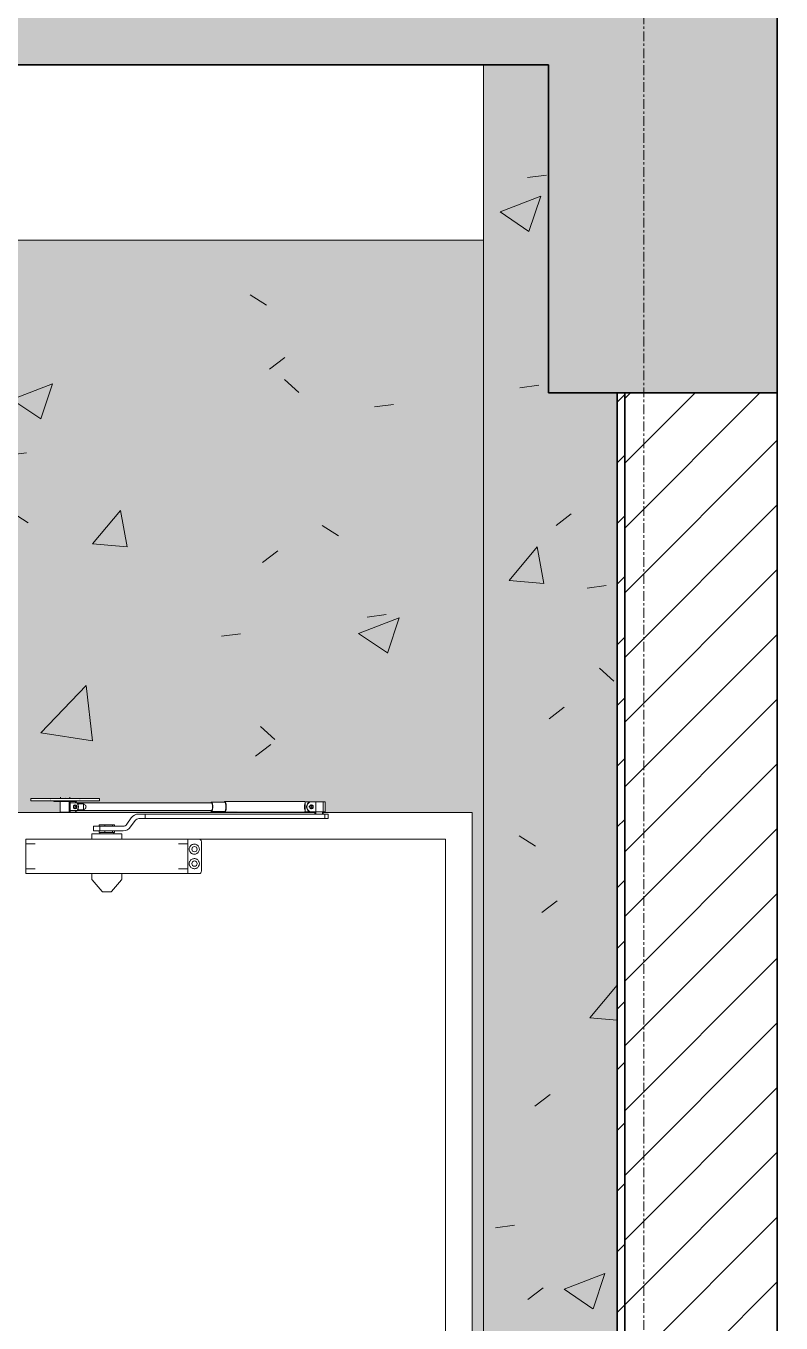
# Model space of a CAD drawing. Header units: millimetres. Extents: x 75584 to 159459, y -5075 to 34550.
# Drawn here: x 151533 to 152523, y 17331 to 19031 of the extents above; entities that cross this region are included whole.
import ezdxf

# ---------------------------------------------------------------- set-up
doc = ezdxf.new("R2010")
doc.units = ezdxf.units.MM
doc.linetypes.add('Grid Line', pattern=[22.225, 12.7, -3.175, 3.175, -3.175])
for name, color, linetype, lineweight in [('0-3', 10, 'Continuous', 5), ('A-DETL-GENF-2', 254, 'Continuous', 18), ('A-DETL-MEDM', 33, 'Continuous', 35), ('A-DOOR', 31, 'Continuous', 18), ('A-DOOR-FRAM-1', 31, 'Continuous', 18), ('A-WALL-2', 250, 'Continuous', 35), ('A-WALL-PATT-1', 111, 'Continuous', 18), ('I-WALL', 2, 'Continuous', 18), ('S-BEAM-2', 7, 'Continuous', 18), ('S-GRID-1', 1, 'Grid Line', 9)]:
    doc.layers.add(name, color=color, linetype=linetype, lineweight=lineweight)
pattern_1 = [(50, (149415.25, 15725), (546.553, -47.817), [57.15, -628.65]), (355, (149415.25, 15725), (-105.73, 573.17), [45.72, -502.92]), (100.451, (149460.8, 15721), (440.83, 525.35), [48.57, -534.27]), (46.184, (149415.25, 15877.4), (813.24, -126.13), [85.72, -942.98]), (96.636, (149483, 15866.9), (712.21, 742.28), [72.86, -801.4]), (351.184, (149415.25, 15877.4), (712.21, 742.28), [68.58, -754.38]), (21, (149491.45, 15839.3), (454.843, -306.796), [57.15, -628.65]), (326, (149491.45, 15839.3), (185.406, 552.564), [45.72, -502.92]), (71.451, (149529.35, 15813.73), (640.25, 245.764), [48.57, -534.27]), (37.5, (149415.25, 15725), (9.266, 253.665), [25.146, -471.678, 25.146, -485.394, -504.825]), (37.5, (149415.25, 15725), (9.266, 253.665), [-1007.364, 25.146, -479.68]), (7.5, (149415.25, 15725), (200.46, 300.541), [25.146, -265.938, 25.146, -460.248, -192.405]), (7.5, (149415.25, 15725), (200.46, 300.541), [-776.478, 25.146, -167.26]), (327.5, (149245.32, 15725), (406.773, -17.186), [25.146, -165.354, 25.146, -569.214, -788.67]), (327.5, (149245.32, 15725), (406.773, -17.186), [-784.86, 25.146, -763.524]), (317.5, (149169.12, 15725), (444.388, 76.28), [25.146, -222.504, 25.146, -369.57, -560.07]), (317.5, (149169.12, 15725), (444.388, 76.28), [-642.366, 25.146, -534.924])]

# ---------------------------------------------------------------- blocks, each defined once
blk = doc.blocks.new('NCV_TKTC_KET CAU_rvt-6-TKCS_THANG BỘ TB3 - MẶT CẮT')
at = {"layer": 'S-BEAM-2'}
blk.add_line((81587.6, 18750), (83342.6, 18750), dxfattribs=at)
blk = doc.blocks.new('FD_01 - FD_01-1200x2200mm-V57-TKCS_THANG BỘ TB3 - MẶT CẮT')
at = {"layer": 'A-DOOR'}
for p, q in [((82787.7, 18020.3), (82787.7, 18018.5)), ((82793.7, 18020.3), (82793.7, 18020.3)), ((82793.7, 18020.3), (82793.7, 18020.3)), ((82799.7, 18018.5), (82799.7, 18020.3)), ((82748.7, 18018.5), (82748.7, 18015.5)), ((82748.7, 18018.5), (82749.2, 18018.5)), ((82748.7, 18015.5), (82749.2, 18015.5)), ((82749.2, 18018.5), (82768.4, 18018.5)), ((82749.2, 18015.5), (82768.4, 18015.5)), ((82768.4, 18018.5), (82768.7, 18018.5)), ((82768.4, 18015.5), (82768.7, 18015.5)), ((82768.8, 18018.5), (82774, 18018.5)), ((82768.8, 18015.5), (82774, 18015.5)), ((82774, 18018.5), (82775.1, 18018.5)), ((82774, 18015.5), (82775.1, 18015.5)), ((82775.1, 18018.5), (82791.6, 18018.5)), ((82775.1, 18015.5), (82791.6, 18015.5)), ((82778.7, 18015.5), (82778.7, 18014.5)), ((82780.7, 18014.5), (82778.7, 18014.5)), ((82778.7, 18014.5), (82780.7, 18014.5)), ((82787.5, 18014.5), (82780.7, 18014.5)), ((82787.2, 18014.5), (82787.2, 18000.5)), ((82787.3, 18014.5), (82787.5, 18014.5)), ((82787.5, 18014.5), (82799, 18014.5)), ((82788.7, 18015.5), (82788.7, 18014.5)), ((82791.6, 18018.5), (82795.9, 18018.5)), ((82791.6, 18015.5), (82795.9, 18015.5)), ((82795.9, 18018.5), (82812.4, 18018.5)), ((82795.9, 18015.5), (82812.4, 18015.5)), ((82798.7, 18014.5), (82798.7, 18015.5)), ((82799, 18014.5), (82804.7, 18014.5)), ((82799, 18014.5), (82799, 18000.5)), ((82985.7, 18012.5), (82799.3, 18012.5)), ((82800.2, 18000.5), (82800.2, 18014.5)), ((82806.7, 18014.5), (82804.7, 18014.5)), ((82808.7, 18014.5), (82806.7, 18014.5)), ((82806.7, 18014.5), (82808.7, 18014.5)), ((82808.7, 18014.5), (82808.7, 18015.5)), ((82810.9, 18011.5), (82817.8, 18011.5)), ((82817.8, 18003.5), (82810.9, 18003.5)), ((82812.4, 18018.5), (82813.5, 18018.5)), ((82812.4, 18015.5), (82813.5, 18015.5)), ((82813.5, 18018.5), (82818.7, 18018.5)), ((82813.5, 18015.5), (82818.7, 18015.5)), ((82817.8, 18003.5), (82817.8, 18011.5)), ((82818.8, 18018.5), (82819.1, 18018.5)), ((82818.8, 18015.5), (82819.1, 18015.5)), ((82819.1, 18018.5), (82838.3, 18018.5)), ((82819.1, 18015.5), (82838.3, 18015.5)), ((82838.3, 18018.5), (82838.7, 18018.5)), ((82838.3, 18015.5), (82838.7, 18015.5)), ((82838.7, 18015.5), (82838.7, 18018.5)), ((83003.1, 18013.5), (82985.7, 18013.5)), ((83107.8, 18014.5), (83003.1, 18014.5)), ((83108.6, 18014), (83115.5, 18014)), ((83108.6, 18014), (83108.6, 18001)), ((83108.6, 18001.4), (83108.6, 18013.6)), ((83108.6, 18013.6), (83108.6, 18001.4)), ((83115.5, 18014), (83122.6, 18014)), ((83122.6, 18014), (83134.7, 18014)), ((83122.6, 18014), (83122.6, 18001)), ((83132.2, 17998), (83132.2, 18014)), ((83134.7, 18001), (83134.7, 18014)), ((82787.5, 18000.5), (82787.2, 18000.5)), ((82799, 18000.5), (82787.5, 18000.5)), ((82804.7, 18000.5), (82799, 18000.5)), ((82799.3, 18002.5), (82985.7, 18002.5)), ((82880.5, 17992.9), (82874.7, 17984.6)), ((82879.6, 17981.1), (82885.4, 17989.4)), ((82890.3, 17998), (82890.3, 17998)), ((82898.7, 17998), (82890.3, 17998)), ((82890.3, 17992), (82898.7, 17992)), ((82898.7, 17992), (82898.7, 17998)), ((82898.7, 17998), (83134.2, 17998)), ((83134.2, 17992), (82898.7, 17992)), ((82985.7, 18001.5), (83003.1, 18001.5)), ((83003.1, 18000.5), (83107.8, 18000.5)), ((83115.5, 18001), (83108.6, 18001)), ((83122.6, 18001), (83115.5, 18001)), ((83121.2, 18001), (83121.2, 17998)), ((83122.4, 18001.2), (83122.4, 17998)), ((83134.7, 18001), (83122.6, 18001)), ((83131, 17998), (83131, 18001)), ((83134.2, 17998), (83138.7, 17998)), ((83134.2, 17998), (83134.2, 17992)), ((83138.7, 17992), (83134.2, 17992)), ((83138.7, 17992), (83138.7, 17998)), ((82828.8, 17972), (82828.8, 17965)), ((82828.8, 17972), (82829.5, 17972)), ((82829.5, 17972), (82867.9, 17972)), ((82830.9, 17982), (82830.9, 17976)), ((82830.9, 17982), (82839.4, 17982)), ((82839.4, 17976), (82830.9, 17976)), ((82838.3, 17984), (82845.7, 17984)), ((82838.3, 17984), (82838.3, 17982)), ((82838.3, 17976), (82838.3, 17974)), ((82842, 17974), (82838.3, 17974)), ((82869.8, 17982), (82839.4, 17982)), ((82839.4, 17982), (82839.4, 17976)), ((82839.4, 17976), (82869.8, 17976)), ((82839.4, 17974), (82839.4, 17972)), ((82845.7, 17974), (82842, 17974)), ((82845.7, 17984), (82855.7, 17984)), ((82845.7, 17984), (82845.7, 17982)), ((82845.7, 17976), (82845.7, 17974)), ((82850.7, 17974), (82845.7, 17974)), ((82855.7, 17974), (82850.7, 17974)), ((82855.7, 17984), (82858.4, 17984)), ((82855.7, 17984), (82855.7, 17982)), ((82855.7, 17976), (82855.7, 17974)), ((82857.1, 17974), (82855.7, 17974)), ((82857.1, 17974), (82856.2, 17974)), ((82856.2, 17974), (82857.1, 17974)), ((82858.4, 17974), (82857.1, 17974)), ((82857.4, 17972), (82857.4, 17974)), ((82858.4, 17982), (82858.4, 17984)), ((82858.4, 17974), (82858.4, 17976)), ((82867.9, 17965), (82867.9, 17972)), ((82954.4, 17965), (82742.4, 17965)), ((82742.4, 17965), (82742.4, 17964.7)), ((82742.4, 17964.7), (82742.4, 17956.1)), ((82754.4, 17959), (82742.4, 17959)), ((82742.4, 17956.1), (82742.4, 17954.3)), ((82742.4, 17954.3), (82742.4, 17930.7)), ((82954.4, 17959), (82942.4, 17959)), ((82954.4, 17964.7), (82954.4, 17965)), ((82954.4, 17956.1), (82954.4, 17964.7)), ((82954.4, 17954.3), (82954.4, 17956.1)), ((82954.4, 17930.7), (82954.4, 17954.3)), ((82954.5, 17965), (82957.1, 17965)), ((82957.1, 17965), (82969.4, 17965)), ((83292.6, 17965), (82969.4, 17965)), ((82972.4, 17962), (82972.4, 17923)), ((83292.6, 15800), (83292.6, 17965)), ((82742.4, 17930.7), (82742.4, 17928.9)), ((82742.4, 17928.9), (82742.4, 17920.3)), ((82742.4, 17926), (82754.4, 17926)), ((82742.4, 17920.3), (82742.4, 17920)), ((82742.4, 17920), (82954.4, 17920)), ((82828.9, 17920), (82828.9, 17912.4)), ((82867.9, 17912.4), (82867.9, 17920)), ((82942.4, 17926), (82954.4, 17926)), ((82954.4, 17928.9), (82954.4, 17930.7)), ((82954.4, 17920.3), (82954.4, 17928.9)), ((82954.4, 17920), (82954.4, 17920.3)), ((82957.1, 17920), (82954.5, 17920)), ((82969.4, 17920), (82957.1, 17920)), ((82829.1, 17911.7), (82842.1, 17896.3)), ((82854.6, 17896.3), (82867.6, 17911.7)), ((82848.4, 17896), (82848.4, 17896)), ((82848.4, 17896), (82848.4, 17896))]:
    blk.add_line(p, q, dxfattribs=at)
at = {"layer": 'A-DOOR', "flags": 128}
for points in [[(82817.8, 18011.5), (82818.8, 18011), (82819.6, 18010.4), (82820.2, 18009.7), (82820.7, 18009), (82821, 18008.3), (82821.1, 18007.5)], [(82821.1, 18007.5), (82821, 18006.7), (82820.7, 18006), (82820.2, 18005.3), (82819.6, 18004.6), (82818.8, 18004), (82817.8, 18003.5)], [(82972.4, 17962), (82972.3, 17962.7), (82972.1, 17963.3), (82971.7, 17963.9), (82971.2, 17964.3), (82970.7, 17964.7), (82970, 17964.9), (82969.4, 17965)], [(82969.4, 17920), (82970, 17920.1), (82970.7, 17920.3), (82971.2, 17920.7), (82971.7, 17921.1), (82972.1, 17921.7), (82972.3, 17922.3), (82972.4, 17923)], [(82829.1, 17911.7), (82829.1, 17911.7), (82829.1, 17911.8), (82829.1, 17911.8), (82829, 17911.8), (82829, 17911.9), (82829, 17911.9), (82829, 17912), (82829, 17912), (82828.9, 17912), (82828.9, 17912.1), (82828.9, 17912.1), (82828.9, 17912.2), (82828.9, 17912.2), (82828.9, 17912.3), (82828.9, 17912.3), (82828.9, 17912.3), (82828.9, 17912.4), (82828.9, 17912.4)], [(82867.9, 17912.4), (82867.9, 17912.4), (82867.9, 17912.3), (82867.9, 17912.3), (82867.9, 17912.2), (82867.9, 17912.2), (82867.8, 17912.1), (82867.8, 17912.1), (82867.8, 17912.1), (82867.8, 17912), (82867.8, 17912), (82867.8, 17911.9), (82867.7, 17911.9), (82867.7, 17911.9), (82867.7, 17911.8), (82867.7, 17911.8), (82867.7, 17911.7), (82867.6, 17911.7), (82867.6, 17911.7)], [(82842.8, 17896), (82842.8, 17896), (82842.7, 17896), (82842.7, 17896), (82842.7, 17896), (82842.6, 17896), (82842.6, 17896), (82842.5, 17896), (82842.5, 17896), (82842.5, 17896.1), (82842.4, 17896.1), (82842.4, 17896.1), (82842.4, 17896.1), (82842.3, 17896.1), (82842.3, 17896.1), (82842.3, 17896.2), (82842.3, 17896.2), (82842.2, 17896.2), (82842.2, 17896.2), (82842.2, 17896.3), (82842.1, 17896.3), (82842.1, 17896.3), (82842.1, 17896.3)], [(82848.4, 17896), (82848.2, 17896), (82847.9, 17896), (82847.7, 17896), (82847.5, 17896), (82847.3, 17896), (82847, 17896), (82846.8, 17896), (82846.6, 17896), (82846.4, 17896), (82846.2, 17896), (82846, 17896), (82845.8, 17896), (82845.6, 17896), (82845.4, 17896), (82845.2, 17896), (82845, 17896), (82844.9, 17896), (82844.7, 17896), (82844.5, 17896), (82844.4, 17896), (82844.2, 17896), (82844.1, 17896), (82843.9, 17896), (82843.8, 17896), (82843.7, 17896), (82843.6, 17896), (82843.5, 17896), (82843.4, 17896), (82843.3, 17896), (82843.2, 17896), (82843.1, 17896), (82843, 17896), (82843, 17896), (82842.9, 17896), (82842.9, 17896), (82842.8, 17896), (82842.8, 17896), (82842.8, 17896), (82842.8, 17896)], [(82842.8, 17896), (82842.8, 17896), (82842.8, 17896), (82842.8, 17896), (82842.9, 17896), (82842.9, 17896), (82843, 17896), (82843, 17896), (82843.1, 17896), (82843.2, 17896), (82843.2, 17896), (82843.3, 17896), (82843.4, 17896), (82843.5, 17896), (82843.7, 17896), (82843.8, 17896), (82843.9, 17896), (82844, 17896), (82844.2, 17896), (82844.3, 17896), (82844.5, 17896), (82844.7, 17896), (82844.8, 17896), (82845, 17896), (82845.2, 17896), (82845.4, 17896), (82845.6, 17896), (82845.7, 17896), (82845.9, 17896), (82846.1, 17896), (82846.4, 17896), (82846.6, 17896), (82846.8, 17896), (82847, 17896), (82847.2, 17896), (82847.4, 17896), (82847.6, 17896), (82847.9, 17896), (82848.1, 17896), (82848.3, 17896), (82848.4, 17896)], [(82848.4, 17896), (82848.6, 17896), (82848.8, 17896), (82849, 17896), (82849.3, 17896), (82849.5, 17896), (82849.7, 17896), (82849.9, 17896), (82850.1, 17896), (82850.3, 17896), (82850.5, 17896), (82850.7, 17896), (82850.9, 17896), (82851.1, 17896), (82851.3, 17896), (82851.5, 17896), (82851.7, 17896), (82851.9, 17896), (82852, 17896), (82852.2, 17896), (82852.4, 17896), (82852.5, 17896), (82852.7, 17896), (82852.8, 17896), (82852.9, 17896), (82853.1, 17896), (82853.2, 17896), (82853.3, 17896), (82853.4, 17896), (82853.5, 17896), (82853.6, 17896), (82853.6, 17896), (82853.7, 17896), (82853.8, 17896), (82853.8, 17896), (82853.9, 17896), (82853.9, 17896), (82853.9, 17896), (82853.9, 17896), (82853.9, 17896)], [(82853.9, 17896), (82853.9, 17896), (82853.9, 17896), (82853.9, 17896), (82853.9, 17896), (82853.8, 17896), (82853.8, 17896), (82853.7, 17896), (82853.7, 17896), (82853.6, 17896), (82853.5, 17896), (82853.4, 17896), (82853.3, 17896), (82853.2, 17896), (82853.1, 17896), (82853, 17896), (82852.8, 17896), (82852.7, 17896), (82852.6, 17896), (82852.4, 17896), (82852.3, 17896), (82852.1, 17896), (82851.9, 17896), (82851.8, 17896), (82851.6, 17896), (82851.4, 17896), (82851.2, 17896), (82851, 17896), (82850.8, 17896), (82850.6, 17896), (82850.4, 17896), (82850.2, 17896), (82850, 17896), (82849.8, 17896), (82849.5, 17896), (82849.3, 17896), (82849.1, 17896), (82848.9, 17896), (82848.7, 17896), (82848.4, 17896), (82848.4, 17896)], [(82854.6, 17896.3), (82854.6, 17896.3), (82854.6, 17896.3), (82854.6, 17896.2), (82854.5, 17896.2), (82854.5, 17896.2), (82854.5, 17896.2), (82854.5, 17896.2), (82854.4, 17896.1), (82854.4, 17896.1), (82854.4, 17896.1), (82854.3, 17896.1), (82854.3, 17896.1), (82854.3, 17896.1), (82854.2, 17896), (82854.2, 17896), (82854.2, 17896), (82854.1, 17896), (82854.1, 17896), (82854, 17896), (82854, 17896), (82854, 17896), (82853.9, 17896)]]:
    blk.add_lwpolyline(points, dxfattribs=at)
at = {"layer": 'A-DOOR'}
for centre, start, end in [((82963.4, 17952), 0, 180), ((82963.4, 17952), 180, 0), ((82963.4, 17933), 0, 180), ((82963.4, 17933), 180, 0)]:
    blk.add_arc(centre, 3.5, start, end, dxfattribs=at)
for centre, major_axis, ratio, start_param, end_param in [((82806.9, 18007.5), (0, 2.5), 0.965835, 4.712389, 7.853982), ((82806.9, 18007.5), (0, 2.5), 0.965835, 1.570796, 4.712389), ((82804.7, 18007.5), (0, 7), 0.965835, 4.712389, 6.283185), ((82804.7, 18007.5), (0, 7), 0.965835, 3.141593, 4.712389), ((82806.4, 18007.5), (0, 2.5), 0.965835, 0.261799, 0.523599), ((82806.4, 18007.5), (0, 2.5), 0.965835, 0.261799, 0.523599), ((82806.4, 18007.5), (0, 2.5), 0.965835, 2.617994, 2.879793), ((82806.4, 18007.5), (0, 2.5), 0.965835, 2.617994, 2.879793), ((82804.3, 18007.5), (0, 2.5), 0.965835, 4.712389, 5.759587), ((82804.3, 18007.5), (0, 2.5), 0.965835, 3.665191, 4.712389), ((82804.8, 18007.5), (0, 2.5), 0.965835, 4.712389, 5.759587), ((82804.8, 18007.5), (0, 2.5), 0.965835, 4.712389, 5.759587), ((82804.8, 18007.5), (0, 2.5), 0.965835, 3.665191, 4.712389), ((82804.8, 18007.5), (0, 2.5), 0.965835, 3.665191, 4.712389), ((82806.4, 18007.5), (0, 2.5), 0.965835, 4.712389, 6.283185), ((82806.4, 18007.5), (0, 2.5), 0.965835, 4.712389, 6.283185), ((82806.4, 18007.5), (0, 2.5), 0.965835, 3.141593, 4.712389), ((82806.4, 18007.5), (0, 2.5), 0.965835, 3.141593, 4.712389), ((82985.7, 18007.5), (0, 6), 0.259156, 4.712389, 6.806784), ((82985.7, 18007.5), (0, 6), 0.259156, 2.617994, 4.712389), ((82985.7, 18007.5), (0, 5), 0.259156, 4.712389, 6.283185), ((82985.7, 18007.5), (0, 5), 0.259156, 3.141593, 4.712389), ((83003.1, 18007.5), (0, 7), 0.259156, 4.712389, 6.806784), ((83003.1, 18007.5), (0, 7), 0.259156, 2.617994, 4.712389), ((83003.1, 18007.5), (0, 6), 0.259156, 4.712389, 6.283185), ((83003.1, 18007.5), (0, 6), 0.259156, 3.141593, 4.712389), ((83107.8, 18007.5), (0, 7), 0.259156, 5.776005, 6.283185), ((83116.8, 18007.5), (0, 6.79), 0.965835, 0.291061, 1.570796), ((83116.8, 18007.5), (0, 6.79), 0.965835, 1.570796, 2.850532), ((83117.3, 18007.5), (0, 6.79), 0.965835, 0.291061, 1.570796), ((83117.3, 18007.5), (0, 6.79), 0.965835, 1.570796, 2.850532), ((83116.2, 18007.5), (0, 2.5), 0.965835, 1.308997, 1.570796), ((83116.1, 18007.5), (0, 2.5), 0.965835, 1.308997, 1.570796), ((83116.2, 18007.5), (0, 2.5), 0.965835, 1.570796, 1.832596), ((83116.1, 18007.5), (0, 2.5), 0.965835, 1.570796, 1.832596), ((83116.7, 18007.5), (0, 2.5), 0.965835, 4.712389, 7.853982), ((83116.7, 18007.5), (0, 2.5), 0.965835, 1.570796, 4.712389), ((83113.8, 18007.5), (0, 2.5), 0.965835, 4.712389, 5.759587), ((83113.8, 18007.5), (0, 2.5), 0.965835, 3.665191, 4.712389), ((83114.3, 18007.5), (0, 2.5), 0.965835, 4.712389, 5.759587), ((83114.4, 18007.5), (0, 2.5), 0.965835, 4.712389, 5.759587), ((83114.3, 18007.5), (0, 2.5), 0.965835, 3.665191, 4.712389), ((83114.4, 18007.5), (0, 2.5), 0.965835, 3.665191, 4.712389), ((83116.1, 18007.5), (0, 2.5), 0.965835, 4.712389, 6.283185), ((83116.1, 18007.5), (0, 2.5), 0.965835, 3.141593, 4.712389), ((83116.2, 18007.5), (0, 2.5), 0.965835, 4.712389, 6.283185), ((83116.2, 18007.5), (0, 2.5), 0.965835, 3.141593, 4.712389), ((82890.3, 17986), (0, 12), 1, 0, 0.959931), ((82890.3, 17986), (0, 6), 1, 0, 0.959931), ((83107.8, 18007.5), (0, 7), 0.259156, 3.141593, 3.648773), ((82869.8, 17988), (0, 6), 1, 3.141593, 4.101524), ((82869.8, 17988), (0, 12), 1, 3.141593, 4.101524)]:
    blk.add_ellipse(centre, major_axis=major_axis, ratio=ratio, start_param=start_param, end_param=end_param, dxfattribs=at)
for points, knots in [([(83107.5, 18007.5), (83107.5, 18007.8), (83107.6, 18008.2), (83107.6, 18008.7), (83107.6, 18009), (83107.7, 18009.4), (83107.8, 18009.8), (83107.8, 18010), (83107.9, 18010.3), (83107.9, 18010.4), (83108, 18010.6), (83108, 18010.8), (83108.1, 18011.1), (83108.2, 18011.3), (83108.2, 18011.5), (83108.3, 18011.7), (83108.3, 18011.8), (83108.4, 18012), (83108.4, 18012.3), (83108.5, 18012.5), (83108.6, 18012.8), (83108.6, 18013.2), (83108.6, 18013.5), (83108.6, 18013.6)], [0, 0, 0, 0, 0.1, 0.15, 0.2, 0.25, 0.3, 0.35, 0.375, 0.4, 0.425, 0.45, 0.5, 0.55, 0.575, 0.6, 0.625, 0.65, 0.7, 0.75, 0.8, 0.9, 1, 1, 1, 1]), ([(83108.6, 18001.4), (83108.6, 18001.5), (83108.6, 18001.8), (83108.6, 18002.2), (83108.5, 18002.5), (83108.4, 18002.7), (83108.4, 18003), (83108.3, 18003.2), (83108.3, 18003.3), (83108.2, 18003.5), (83108.2, 18003.7), (83108.1, 18003.9), (83108, 18004.2), (83108, 18004.4), (83107.9, 18004.6), (83107.9, 18004.7), (83107.8, 18005), (83107.8, 18005.2), (83107.7, 18005.6), (83107.6, 18006), (83107.6, 18006.3), (83107.6, 18006.8), (83107.5, 18007.2), (83107.5, 18007.5)], [0, 0, 0, 0, 0.1, 0.2, 0.25, 0.3, 0.35, 0.375, 0.4, 0.425, 0.45, 0.5, 0.55, 0.575, 0.6, 0.625, 0.65, 0.7, 0.75, 0.8, 0.85, 0.9, 1, 1, 1, 1]), ([(82957.1, 17954.9), (82957.6, 17956), (82958.8, 17957.3), (82961, 17958.4), (82962.8, 17958.7), (82964.6, 17958.5), (82966.3, 17957.9), (82967.7, 17956.9), (82968.9, 17955.5), (82969.6, 17953.8), (82969.7, 17952.6), (82969.7, 17952)], [0, 0, 0, 0, 0.2, 0.3, 0.4, 0.5, 0.6, 0.7, 0.8, 0.9, 1, 1, 1, 1]), ([(82969.7, 17952), (82969.7, 17950.8), (82969.2, 17949), (82967.7, 17947.1), (82966.3, 17946.1), (82964.6, 17945.5), (82962.8, 17945.3), (82961, 17945.6), (82959.4, 17946.4), (82958, 17947.6), (82957.4, 17948.6), (82957.1, 17949.1)], [0, 0, 0, 0, 0.2, 0.3, 0.4, 0.5, 0.6, 0.7, 0.8, 0.9, 1, 1, 1, 1]), ([(82957.1, 17935.9), (82957.6, 17937), (82958.8, 17938.3), (82961, 17939.4), (82962.8, 17939.7), (82964.6, 17939.5), (82966.3, 17938.9), (82967.7, 17937.9), (82968.9, 17936.5), (82969.6, 17934.8), (82969.7, 17933.6), (82969.7, 17933)], [0, 0, 0, 0, 0.2, 0.3, 0.4, 0.5, 0.6, 0.7, 0.8, 0.9, 1, 1, 1, 1]), ([(82969.7, 17933), (82969.7, 17931.8), (82969.2, 17930), (82967.7, 17928.1), (82966.3, 17927.1), (82964.6, 17926.5), (82962.8, 17926.3), (82961, 17926.6), (82959.4, 17927.4), (82958, 17928.6), (82957.4, 17929.6), (82957.1, 17930.1)], [0, 0, 0, 0, 0.2, 0.3, 0.4, 0.5, 0.6, 0.7, 0.8, 0.9, 1, 1, 1, 1])]:
    blk.add_open_spline(points, degree=3, knots=knots, dxfattribs=at)
for points in [[(82956.4, 17952), (82956.4, 17952.5), (82956.5, 17953.5), (82956.9, 17954.4), (82957.1, 17954.9)], [(82957.1, 17949.1), (82956.9, 17949.6), (82956.5, 17950.5), (82956.4, 17951.5), (82956.4, 17952)], [(82956.4, 17933), (82956.4, 17933.5), (82956.5, 17934.5), (82956.9, 17935.4), (82957.1, 17935.9)], [(82957.1, 17930.1), (82956.9, 17930.6), (82956.5, 17931.5), (82956.4, 17932.5), (82956.4, 17933)]]:
    blk.add_open_spline(points, degree=3, dxfattribs=at)
at = {"layer": 'A-DOOR-FRAM-1'}
for p, q in [((82969.4, 17965), (83292.6, 17965)), ((83292.6, 17965), (83292.6, 15800))]:
    blk.add_line(p, q, dxfattribs=at)

msp = doc.modelspace()

# ---------------------------------------------------------------- hatches: boundary and pattern name
at = {"layer": 'A-DETL-GENF-2'}
h = msp.add_hatch(dxfattribs=at)
h.set_pattern_fill('FP_13', color=256, style=0, pattern_type=2)
h.set_pattern_definition([(50, (149415.25, 15725), (546.553, -47.817), [57.15, -628.65]), (355, (149415.25, 15725), (-105.728, 573.17), [45.72, -502.92]), (100.451, (149460.8, 15721), (440.828, 525.35), [48.57, -534.27]), (46.184, (149415.25, 15877.4), (813.237, -126.128), [85.725, -942.975]), (96.636, (149483, 15866.9), (712.207, 742.283), [72.855, -801.405]), (351.184, (149415.25, 15877.4), (712.215, 742.276), [68.58, -754.38]), (21, (149491.45, 15839.3), (454.843, -306.796), [57.15, -628.65]), (326, (149491.45, 15839.3), (185.406, 552.564), [45.72, -502.92]), (71.451, (149529.35, 15813.73), (640.251, 245.764), [48.57, -534.27]), (37.5, (149415.25, 15725), (9.2664, 253.665), [5.029, -491.795, 5.029, -505.511, -504.825]), (37.5, (149415.25, 15725), (9.2664, 253.665), [-1007.364, 5.029, -499.796]), (7.5, (149415.25, 15725), (200.4594, 300.5414), [5.029, -286.055, 5.029, -480.365, -192.405]), (7.5, (149415.25, 15725), (200.4594, 300.5414), [-776.478, 5.029, -187.376]), (327.5, (149245.32, 15725), (406.7728, -17.1864), [5.029, -185.471, 5.029, -589.331, -788.67]), (327.5, (149245.32, 15725), (406.7728, -17.1864), [-784.86, 5.029, -783.641]), (317.5, (149169.12, 15725), (444.388, 76.2803), [5.029, -242.621, 5.029, -389.687, -560.07]), (317.5, (149169.12, 15725), (444.388, 76.2803), [-642.366, 5.029, -555.041]), (45, (149415.25, 15725), (-188.5854, 188.5854), []), (45, (149415.25, 16010.75), (-188.5854, 188.5854), [])])
h.paths.add_polyline_path([(150035.1, -2350), (152947.4, -2350), (152947.4, -2050), (139712.7, -2050), (139712.7, -2350), (146538.7, -2350)])
h.paths.add_polyline_path([(145892.7, -1000), (146192.7, -1000), (146192.7, -400), (145892.7, -400)])
h.paths.add_polyline_path([(152517.7, 550), (152517.7, 1150), (149822.7, 1150), (149822.7, 750), (150022.7, 750), (150022.7, 980), (152217.7, 980), (152217.7, 550)])
h.paths.add_polyline_path([(140419.9, 650), (146092.7, 650), (146092.7, 850), (139712.7, 850), (139712.7, 650)])
h.paths.add_polyline_path([(145892.7, 3300), (146192.7, 3300), (146192.7, 3900), (145892.7, 3900), (145892.7, 3315.8)])
h.paths.add_polyline_path([(152217.7, 4950), (152517.7, 4950), (152517.7, 5550), (150082.7, 5550), (150082.7, 5150), (150282.7, 5150), (150282.7, 5380), (152217.7, 5380), (152217.7, 5138.2)])
h.paths.add_polyline_path([(146092.7, 5380), (146092.7, 5550), (145892.7, 5550), (145892.7, 5380)])
h.paths.add_polyline_path([(146192.7, 6700), (146192.7, 7300), (145892.7, 7300), (145892.7, 6700)])
h.paths.add_polyline_path([(152217.7, 8350), (152517.7, 8350), (152517.7, 8950), (150082.7, 8950), (150082.7, 8550), (150282.7, 8550), (150282.7, 8780), (152217.7, 8780)])
h.paths.add_polyline_path([(145892.7, 8780), (146092.7, 8780), (146092.7, 8950), (145892.7, 8950)])
h.paths.add_polyline_path([(145892.7, 10100), (146192.7, 10100), (146192.7, 10700), (145892.7, 10700), (145892.7, 10605.5)])
h.paths.add_polyline_path([(152220.4, 11750), (152517.7, 11750), (152517.7, 12350), (150082.7, 12350), (150082.7, 11950), (150282.7, 11950), (150282.7, 12180), (152217.7, 12180), (152217.7, 11750)])
h.paths.add_polyline_path([(145892.7, 12180), (146092.7, 12180), (146092.7, 12350), (145892.7, 12350)])
h.paths.add_polyline_path([(145892.7, 13500), (146192.7, 13500), (146192.7, 14100), (145892.7, 14100)])
h.paths.add_polyline_path([(152217.7, 15150), (152517.7, 15150), (152517.7, 15750), (150082.7, 15750), (150082.7, 15350), (150282.7, 15350), (150282.7, 15580), (152217.7, 15580), (152217.7, 15465.3)])
h.paths.add_polyline_path([(146092.7, 15580), (146092.7, 15750), (145892.7, 15750), (145892.7, 15580)])
h.paths.add_polyline_path([(145892.7, 16900), (146192.7, 16900), (146192.7, 17500), (145892.7, 17500)])
h.paths.add_polyline_path([(152517.7, 18550), (152517.7, 19150), (150082.7, 19150), (150082.7, 18750), (150282.7, 18750), (150282.7, 18980), (152217.7, 18980), (152217.7, 18550)])
h.paths.add_polyline_path([(145892.7, 18980), (146092.7, 18980), (146092.7, 19150), (145892.7, 19150), (145892.7, 19110.2)])
h.paths.add_polyline_path([(146192.7, 20300), (146192.7, 20900), (145892.7, 20900), (145892.7, 20300)])
h.paths.add_polyline_path([(152517.7, 21950), (152517.7, 22550), (150082.7, 22550), (150082.7, 22150), (150282.7, 22150), (150282.7, 22380), (152217.7, 22380), (152217.7, 21950)])
h.paths.add_polyline_path([(146092.7, 22380), (146092.7, 22550), (145892.7, 22550), (145892.7, 22380)])
h.paths.add_polyline_path([(146192.7, 23700), (146192.7, 24300), (145892.7, 24300), (145892.7, 23700)])
h.paths.add_polyline_path([(152217.7, 25350), (152517.7, 25350), (152517.7, 25950), (150082.7, 25950), (150082.7, 25550), (150282.7, 25550), (150282.7, 25780), (152217.7, 25780)])
h.paths.add_polyline_path([(146092.7, 25780), (146092.7, 25950), (145892.7, 25950), (145892.7, 25780)])
h.paths.add_polyline_path([(145892.7, 27020), (146192.7, 27020), (146192.7, 27620), (145892.7, 27620), (145892.7, 27614.9)])
h.paths.add_polyline_path([(152517.7, 28750), (152517.7, 29550), (150342.7, 29550), (150342.7, 29150), (150542.7, 29150), (150542.7, 29350), (152217.7, 29350), (152217.7, 28750)])
h.paths.add_polyline_path([(146032.7, 29350), (146242.7, 29350), (146242.7, 29550), (146092.7, 29550), (146092.7, 29650), (145892.7, 29650), (145892.7, 29350)])
h.paths.add_polyline_path([(152167.7, 32600), (152467.7, 32600), (152467.7, 33000), (153167.7, 33000), (153167.7, 33200), (145242.7, 33200), (145242.7, 33000), (146042.7, 33000), (146042.7, 32700), (146242.7, 32700), (146242.7, 33000), (152167.7, 33000)])
at = {"layer": 'A-WALL-PATT-1'}
h = msp.add_hatch(dxfattribs=at)
h.set_pattern_fill('FP_17', color=256, style=0, pattern_type=2)
h.set_pattern_definition(pattern_1)
h.paths.add_polyline_path([(150827.7, 15800), (150827.7, 18000), (151912.6, 18000.7), (151912, 18001), (151794.2, 18001.4), (151795.1, 18006), (151794.5, 18012.8), (151794.6, 18014.5), (151924.9, 18014), (151924.4, 18001), (151922.2, 18000.7), (151922.3, 18000), (152117.7, 18000), (152117.7, 15800), (152132.7, 15800), (152132.7, 18750), (150377.7, 18750), (150377.7, 15800)])
h.paths.add_polyline_path([(151585.2, 18000.5), (151577.7, 18000.5), (151577.4, 18014.5), (151570.9, 18014.5), (151570.9, 18015.5), (151565.3, 18015.5), (151565.3, 18018.5), (151602.5, 18018.5), (151602.5, 18015.5), (151596.9, 18015.5), (151596.1, 18014.5), (151597.7, 18013.8), (151601.4, 18011.8), (151619.4, 18011.5), (151776.6, 18011.8), (151777.2, 18007.5), (151776.3, 18002.7), (151775.9, 18002.5), (151600.1, 18003.1), (151597.5, 18001.1), (151594.3, 18000.5), (151585.7, 18000.5)])
h.paths.add_polyline_path([(151577.7, 18000.5), (151577.4, 18000.5), (151577.6, 18002.7)])
h.paths.add_polyline_path([(151777.2, 18001.5), (151776.7, 18002.3), (151777.4, 18006.7), (151776.8, 18012.3), (151777.3, 18013.5), (151794.1, 18012.7), (151794.8, 18009.1), (151794.2, 18002.7), (151793.3, 18001.5), (151777.3, 18001.5)])
h.paths.add_polyline_path([(151598.5, 18004.1), (151597.3, 18006.2), (151597.3, 18006.8), (151598.6, 18007.8), (151598.3, 18008.7), (151597.3, 18009.1), (151597, 18010.1), (151595.6, 18010), (151595.7, 18005), (151596.6, 18005.1), (151598.4, 18004.2)])
h.paths.add_polyline_path([(151609.7, 18004.6), (151611.1, 18006.7), (151610.9, 18009), (151610.4, 18009.7), (151609.8, 18005)])
h.paths.add_polyline_path([(151905.6, 18005.1), (151906.9, 18008.1), (151905.5, 18009.8), (151904, 18008.3), (151903.9, 18007.5), (151904.8, 18005.6), (151905.6, 18005.1)])
h.paths.add_polyline_path([(151559.5, 18015.5), (151539.3, 18015.5), (151539.3, 18018.5), (151564.2, 18018.5), (151564.2, 18015.5)])
h.paths.add_polyline_path([(151619.4, 18015.5), (151603.7, 18015.5), (151603.7, 18018.5), (151628.5, 18018.5), (151628.5, 18015.5), (151620, 18015.5)])
h.paths.add_polyline_path([(150909.2, 19150), (152132.7, 19150), (152132.7, 19200), (150377.7, 19200), (150377.7, 19150), (150396.5, 19150)])
h = msp.add_hatch(dxfattribs=at)
h.set_pattern_fill('FP_22', color=256, style=0, pattern_type=2)
h.set_pattern_definition([(37.5, (149415.25, 15725), (-2.4005, 73.41204), [2.515, -55.397, 2.515, -62.255, -61.913]), (37.5, (149415.25, 15725), (-2.4005, 73.41204), [-122.682, 2.515, -59.398]), (7.5, (149415.25, 15725), (67.4282, 107.524), [2.515, -28.727, 2.515, -49.682, -20.003]), (7.5, (149415.25, 15725), (67.4282, 107.524), [-83.439, 2.515, -17.488]), (327.5, (149368.384, 15725), (118.6493, 0.2155), [2.515, -16.535, 2.515, -66.065, -89.535]), (327.5, (149368.384, 15725), (118.6493, 0.2155), [-87.63, 2.515, -87.02]), (317.5, (149368.38, 15725), (114.534, 33.4393), [2.515, -7.01, 2.515, -42.443, -51.435]), (317.5, (149368.38, 15725), (114.534, 33.4393), [-54.483, 2.515, -48.92])])
h.paths.add_polyline_path([(150827.7, 15800), (150827.7, 18000), (151912.6, 18000.7), (151912, 18001), (151794.2, 18001.4), (151795.1, 18006), (151794.5, 18012.8), (151794.6, 18014.5), (151924.9, 18014), (151924.4, 18001), (151922.2, 18000.7), (151922.3, 18000), (152117.7, 18000), (152117.7, 15800), (152132.7, 15800), (152132.7, 18750), (150377.7, 18750), (150377.7, 15800)])
h.paths.add_polyline_path([(151585.2, 18000.5), (151577.7, 18000.5), (151577.4, 18014.5), (151570.9, 18014.5), (151570.9, 18015.5), (151565.3, 18015.5), (151565.3, 18018.5), (151602.5, 18018.5), (151602.5, 18015.5), (151596.9, 18015.5), (151596.1, 18014.5), (151597.7, 18013.8), (151601.4, 18011.8), (151619.4, 18011.5), (151776.6, 18011.8), (151777.2, 18007.5), (151776.3, 18002.7), (151775.9, 18002.5), (151600.1, 18003.1), (151597.5, 18001.1), (151594.3, 18000.5), (151585.7, 18000.5)])
h.paths.add_polyline_path([(151577.7, 18000.5), (151577.4, 18000.5), (151577.6, 18002.7)])
h.paths.add_polyline_path([(151777.2, 18001.5), (151776.7, 18002.3), (151777.4, 18006.7), (151776.8, 18012.3), (151777.3, 18013.5), (151794.1, 18012.7), (151794.8, 18009.1), (151794.2, 18002.7), (151793.3, 18001.5), (151777.3, 18001.5)])
h.paths.add_polyline_path([(151598.5, 18004.1), (151597.3, 18006.2), (151597.3, 18006.8), (151598.6, 18007.8), (151598.3, 18008.7), (151597.3, 18009.1), (151597, 18010.1), (151595.6, 18010), (151595.7, 18005), (151596.6, 18005.1), (151598.4, 18004.2)])
h.paths.add_polyline_path([(151609.7, 18004.6), (151611.1, 18006.7), (151610.9, 18009), (151610.4, 18009.7), (151609.8, 18005)])
h.paths.add_polyline_path([(151905.6, 18005.1), (151906.9, 18008.1), (151905.5, 18009.8), (151904, 18008.3), (151903.9, 18007.5), (151904.8, 18005.6), (151905.6, 18005.1)])
h.paths.add_polyline_path([(151559.5, 18015.5), (151539.3, 18015.5), (151539.3, 18018.5), (151564.2, 18018.5), (151564.2, 18015.5)])
h.paths.add_polyline_path([(151619.4, 18015.5), (151603.7, 18015.5), (151603.7, 18018.5), (151628.5, 18018.5), (151628.5, 18015.5), (151620, 18015.5)])
h.paths.add_polyline_path([(150909.2, 19150), (152132.7, 19150), (152132.7, 19200), (150377.7, 19200), (150377.7, 19150), (150396.5, 19150)])
h = msp.add_hatch(dxfattribs=at)
h.set_pattern_fill('FP_17', color=256, style=0, pattern_type=2)
h.set_pattern_definition(pattern_1)
h.paths.add_polyline_path([(152307.7, 15800), (152307.7, 18550), (152217.7, 18550), (152217.7, 18980), (152132.7, 18980), (152132.7, 15800)])
h.paths.add_polyline_path([(152135.3, 19150), (152307.7, 19150), (152307.7, 19200), (152132.7, 19200), (152132.7, 19150)])
h = msp.add_hatch(dxfattribs=at)
h.set_pattern_fill('FP_18', color=256, style=0, pattern_type=2)
h.set_pattern_definition([(37.5, (149415.25, 15725), (-2.4005, 73.41204), [2.515, -55.397, 2.515, -62.255, -61.912]), (37.5, (149415.25, 15725), (-2.4005, 73.41204), [-122.682, 2.515, -59.398]), (7.5, (149415.25, 15725), (67.4282, 107.524), [2.515, -28.727, 2.515, -49.682, -20.002]), (7.5, (149415.25, 15725), (67.4282, 107.524), [-83.439, 2.515, -17.488]), (327.5, (149368.384, 15725), (118.6493, 0.2155), [2.515, -16.535, 2.515, -66.065, -89.535]), (327.5, (149368.384, 15725), (118.6493, 0.2155), [-87.63, 2.515, -87.02]), (317.5, (149368.38, 15725), (114.534, 33.4393), [2.515, -7.01, 2.515, -42.443, -51.435]), (317.5, (149368.38, 15725), (114.534, 33.4393), [-54.483, 2.515, -48.92])])
h.paths.add_polyline_path([(152307.7, 15800), (152307.7, 18550), (152217.7, 18550), (152217.7, 18980), (152132.7, 18980), (152132.7, 15800)])
h.paths.add_polyline_path([(152135.3, 19150), (152307.7, 19150), (152307.7, 19200), (152132.7, 19200), (152132.7, 19150)])
h = msp.add_hatch(dxfattribs=at)
h.set_pattern_fill('FP_16', color=256, style=0, pattern_type=2)
h.set_pattern_definition([(45, (149415.247, 15725), (-39.77476, 39.77476), [])])
h.paths.add_polyline_path([(152307.7, 15800), (152317.7, 15800), (152317.7, 18550), (152307.7, 18550), (152307.7, 16680.3)])
h.paths.add_polyline_path([(152307.7, 19150), (152317.7, 19150), (152317.7, 19200), (152307.7, 19200)])
h = msp.add_hatch(dxfattribs=at)
h.set_pattern_fill('FP_11', color=256, style=0, pattern_type=2)
h.set_pattern_definition([(45, (149415.25, 15725), (-42.4264, 42.4264), [])])
h.paths.add_polyline_path([(152317.7, 15750), (152517.7, 15750), (152517.7, 18550), (152317.7, 18550), (152317.7, 16680.3)])

# ---------------------------------------------------------------- linework, layer by layer
at = {"layer": 'A-DETL-MEDM'}
for p, q in [((152517.7, 18550), (152517.7, 19150)), ((150282.7, 18980), (152217.7, 18980)), ((152217.7, 18980), (152217.7, 18550)), ((152217.7, 18550), (152517.7, 18550))]:
    msp.add_line(p, q, dxfattribs=at)
at = {"layer": 'A-WALL-2'}
for p, q in [((152307.7, 18550), (152307.7, 15750)), ((152317.7, 15750), (152317.7, 18550)), ((152517.7, 15750), (152517.7, 18550))]:
    msp.add_line(p, q, dxfattribs=at)
at = {"layer": 'I-WALL'}
for p, q in [((152132.7, 18980), (152132.7, 15800)), ((150827.7, 18000), (151912.6, 18000)), ((151922.2, 18000), (152117.7, 18000)), ((152117.7, 18000), (152117.7, 15800))]:
    msp.add_line(p, q, dxfattribs=at)
at = {"layer": 'S-GRID-1'}
msp.add_line((152342.7, -2525), (152342.7, 32410.9), dxfattribs=at)

# ---------------------------------------------------------------- block references
at = {"layer": '0-3'}
msp.add_blockref('NCV_TKTC_KET CAU_rvt-6-TKCS_THANG BỘ TB3 - MẶT CẮT', (68790.2, 0), dxfattribs=at)
at = {"layer": 'A-DOOR'}
msp.add_blockref('FD_01 - FD_01-1200x2200mm-V57-TKCS_THANG BỘ TB3 - MẶT CẮT', (68790.2, 0), dxfattribs=at)

doc.saveas('drawing.dxf')
